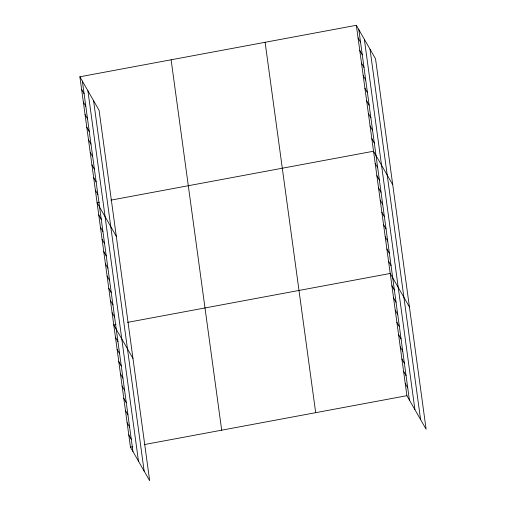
<?xml version="1.0" encoding="UTF-8"?>
<svg xmlns="http://www.w3.org/2000/svg" width="506" height="506" viewBox="0 0 506 506"><rect width="100%" height="100%" fill="white"/><g stroke="black" fill="none" stroke-linecap="round" stroke-linejoin="round"><path stroke-width="0.76" d="M79.891 76.779L99.094 110.314L149.662 480.7L130.459 447.171L79.891 76.779L356.338 25.3L375.541 58.829L426.109 429.221L406.906 395.686L356.338 25.3M99.385 202.286L97.082 202.71L116.285 236.245M110.884 200.142L373.529 151.231L392.738 184.766M116.07 324.51L113.768 324.941L132.977 358.469M127.569 322.373L390.221 273.461L409.424 306.99M130.459 447.171L132.755 446.741M144.254 444.597L406.906 395.686M358.058 37.893L360.55 42.251M359.779 50.486L362.271 54.844M361.499 63.079L363.991 67.437M363.213 75.672L365.712 80.03M364.934 88.265L367.432 92.623M366.654 100.858L369.152 105.216M368.374 113.452L370.866 117.809M370.095 126.045L372.587 130.403M371.815 138.638L374.307 142.996M375.199 163.457L377.697 167.809M376.869 175.677L379.367 180.035M378.539 187.903L381.031 192.255M380.208 200.123L382.7 204.481M381.878 212.343L384.37 216.701M383.542 224.569L386.04 228.927M385.211 236.789L387.71 241.147M386.881 249.015L389.38 253.373M388.551 261.235L391.043 265.593M391.891 285.681L394.383 290.039M393.554 297.907L396.053 302.265M395.224 310.127L397.722 314.485M396.894 322.354L399.392 326.705M398.564 334.574L401.056 338.931M400.233 346.8L402.725 351.151M401.903 359.02L404.395 363.378M403.567 371.24L406.065 375.597M405.236 383.466L407.735 387.824M81.611 89.372L84.104 93.73M83.326 101.965L85.824 106.323M85.046 114.558L87.544 118.916M86.766 127.151L89.265 131.509M88.487 139.745L90.979 144.102M90.207 152.338L92.699 156.696M91.928 164.931L94.42 169.289M93.642 177.524L96.14 181.882M95.362 190.117L97.86 194.475M98.752 214.936L101.244 219.294M100.422 227.156L102.914 231.514M102.092 239.382L104.584 243.74M103.755 251.602L106.254 255.96M105.425 263.828L107.923 268.186M107.095 276.048L109.593 280.406M108.765 288.275L111.257 292.626M110.434 300.494L112.927 304.852M112.104 312.721L114.596 317.072M115.438 337.16L117.936 341.518M117.107 349.387L119.606 353.745M118.777 361.607L121.269 365.964M120.447 373.833L122.939 378.191M122.117 386.053L124.609 390.411M123.78 398.279L126.279 402.637M125.45 410.499L127.948 414.857M127.12 422.725L129.618 427.083M128.79 434.945L131.282 439.303M370.025 49.202L420.6 419.594M364.345 39.285L414.914 409.67M358.836 29.658L409.405 400.044M265.112 42.289L315.681 412.675M171.117 59.79L221.685 430.182M93.578 100.688L144.147 471.073M87.899 90.764L138.467 461.156M82.383 81.137L132.951 451.523"/></g></svg>
